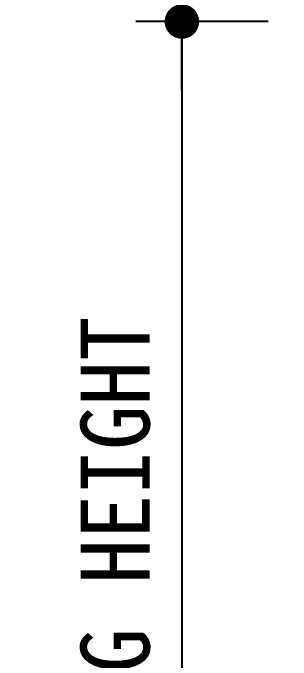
# Model space of a CAD drawing. Header units: millimetres. Extents: x 34479 to 326239, y 111570 to 168880.
# Drawn here: x 189401 to 190007, y 164594 to 166001 of the extents above; entities that cross this region are included whole.
import ezdxf

# ---------------------------------------------------------------- set-up
doc = ezdxf.new("R2010")
doc.units = ezdxf.units.MM
doc.header["$LTSCALE"] = 100
doc.header["$MEASUREMENT"] = 0
doc.header["$PDSIZE"] = -10
doc.layers.get('0').update_dxf_attribs({"linetype": 'CONTINUOUS'})
doc.layers.get('Defpoints').update_dxf_attribs({"color": 153, "linetype": 'CONTINUOUS'})
doc.layers.add('A-DIMS', color=7, linetype='CONTINUOUS')
doc.styles.add('HY울릉도L', font='')
doc.styles.add('돋움체', font='')
doc.styles.get('HY울릉도L').set_extended_font_data('HYwulM')
doc.styles.get('돋움체').set_extended_font_data('DotumChe')
doc.dimstyles.new('CDIM', dxfattribs={"dimtxt": 3, "dimasz": 1.5, "dimexe": 2, "dimexo": 1, "dimgap": 1, "dimtad": 1, "dimdec": 0, "dimrnd": 0.5, "dimzin": 0, "dimdsep": 32, "dimlunit": 6, "dimtxsty": 'HY울릉도L', "dimblk1": '_CIDOT', "dimblk2": '_CIDOT', "dimsah": 1, "dimcen": 5.5, "dimclrd": 2, "dimclre": 2, "dimclrt": 7, "dimadec": 0, "dimazin": 0, "dimtfac": 1, "dimtdec": 0, "dimtix": 1, "dimtmove": 2, "dimatfit": 1, "dimldrblk": '_CIDOT', "dimfxl": 1, "dimtolj": 1, "dimtzin": 0, "dimlwd": -1, "dimarcsym": 0})

# ---------------------------------------------------------------- blocks, each defined once
blk = doc.blocks.new('_CIDOT')
at = {"color": 0, "linetype": 'ByBlock'}
blk.add_line((2, 0), (-1, 0), dxfattribs=at)
at = {"color": 0, "linetype": 'ByBlock', "const_width": 0.5}
blk.add_lwpolyline([(-0.25, 0, 1), (0.25, 0, 1)], format="xyb", close=True, dxfattribs=at)
blk = doc.blocks.new('*D342')
at = {"layer": 'A-DIMS', "lineweight": -2, "transparency": 16777216}
for p, q in [((189957, 167399.1), (189669.2, 167399.1)), ((189957, 165982.6), (189669.2, 165982.6))]:
    blk.add_line(p, q, dxfattribs=at)
at = {"layer": 'A-DIMS', "transparency": 16777216}
blk.add_line((189769.2, 167324.1), (189769.2, 166057.6), dxfattribs=at)
at = {"layer": 'Defpoints', "color": 0, "transparency": 16777216}
for p in [(190007, 167399.1, -16.1), (189769.2, 165982.6), (190007, 165982.6, -16.1)]:
    blk.add_point(p, dxfattribs=at)
at = {"layer": 'A-DIMS', "transparency": 16777216, "xscale": 75, "yscale": 75, "zscale": 75}
for p, rotation in [((189769.2, 167399.1), 90), ((189769.2, 165982.6), 270)]:
    blk.add_blockref('_CIDOT', p, dxfattribs=dict(at, rotation=rotation))
at = {"layer": 'A-DIMS', "color": 3, "transparency": 16777216, "insert": (189625.6, 166587.2), "char_height": 150, "attachment_point": 5, "rotation": 90, "style": '돋움체'}
blk.add_mtext('\\A1;HEAD ROOM', dxfattribs=at)
blk = doc.blocks.new('*D343')
at = {"layer": 'A-DIMS', "lineweight": -2, "transparency": 16777216}
for p, q in [((189957, 165982.6), (189669.2, 165982.6)), ((189957, 163432.6), (189669.2, 163432.6))]:
    blk.add_line(p, q, dxfattribs=at)
at = {"layer": 'A-DIMS', "transparency": 16777216}
blk.add_line((189769.2, 165907.6), (189769.2, 163507.6), dxfattribs=at)
at = {"layer": 'Defpoints', "color": 0, "transparency": 16777216}
for p in [(190007, 165982.6, -16.1), (189769.2, 163432.6), (190007, 163432.6, -16.1)]:
    blk.add_point(p, dxfattribs=at)
at = {"layer": 'A-DIMS', "transparency": 16777216, "xscale": 75, "yscale": 75, "zscale": 75}
for p, rotation in [((189769.2, 165982.6), 90), ((189769.2, 163432.6), 270)]:
    blk.add_blockref('_CIDOT', p, dxfattribs=dict(at, rotation=rotation))
at = {"layer": 'A-DIMS', "color": 3, "transparency": 16777216, "insert": (189625, 164663), "char_height": 150, "attachment_point": 5, "rotation": 90, "style": '돋움체'}
blk.add_mtext('\\A1;OPENING HEIGHT', dxfattribs=at)

msp = doc.modelspace()

# ---------------------------------------------------------------- dimensions: what is measured, and where the dimension line sits
at = {"layer": 'A-DIMS'}
for base, p1, p2, text, picture, middle in [((189769.19, 165982.59, 16.14), (190006.97, 167399.14, 0), (190006.97, 165982.59, 0), 'HEAD ROOM', '*D342', (189625.65, 166587.19, 16.14)), ((189769.19, 163432.59, 16.14), (190006.97, 165982.59, 0), (190006.97, 163432.59, 0), 'OPENING HEIGHT', '*D343', (189624.99, 164662.95, 16.14))]:
    dim = msp.add_linear_dim(base=base, p1=p1, p2=p2, angle=90, text=text, dimstyle='CDIM', override={"dimscale": 50, "dimtxsty": '돋움체', "dimclrd": 256, "dimclre": 256, "dimclrt": 3}, dxfattribs=at)
    dim.commit()
    dim.dimension.update_dxf_attribs({"geometry": picture, "text_midpoint": middle, "dimtype": 160})

doc.saveas('drawing.dxf')
